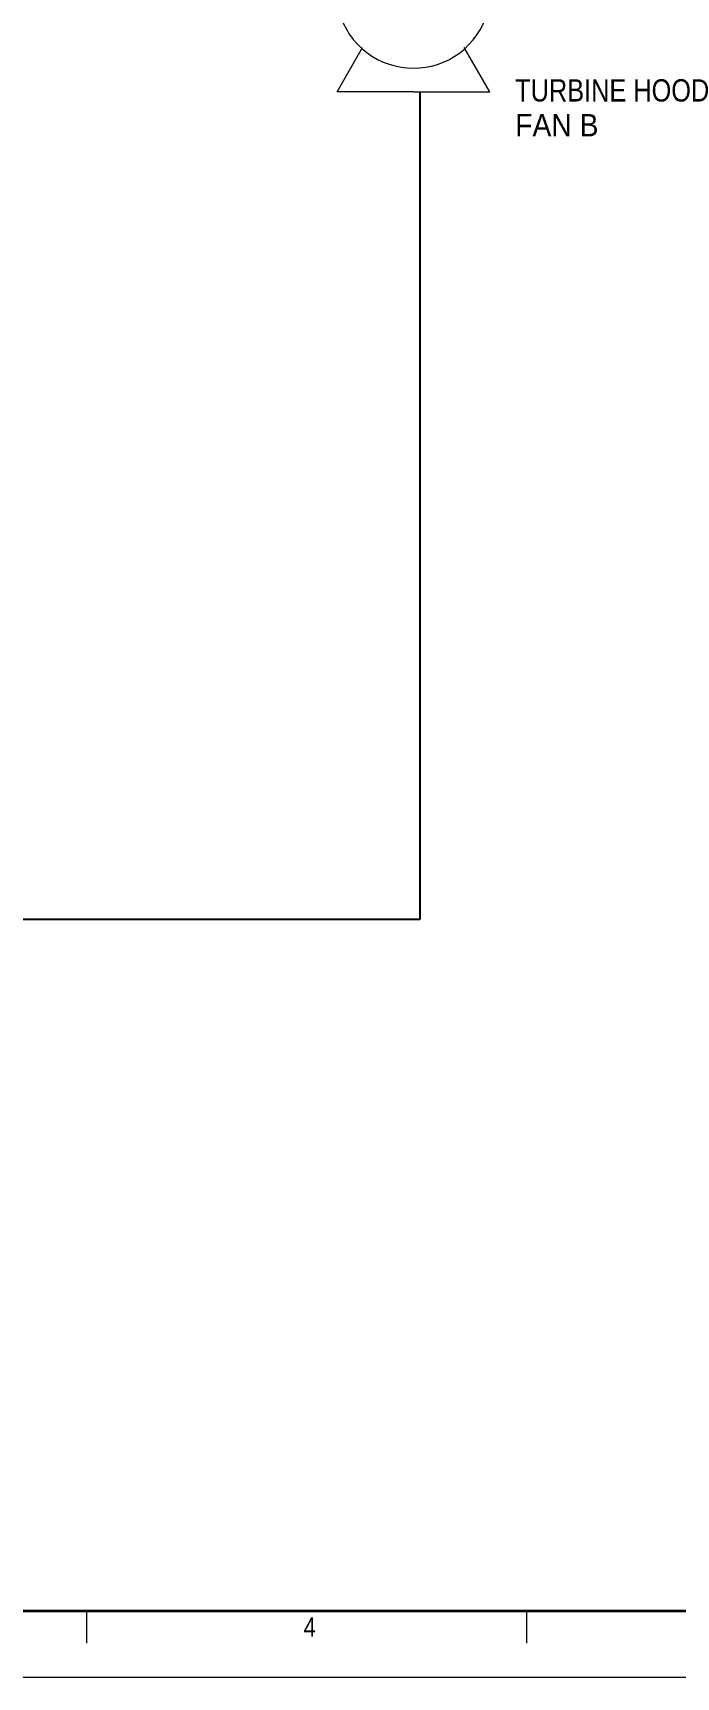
# Model space of a CAD drawing. Header units: millimetres. Extents: x 0 to 841, y 0 to 594.
# Drawn here: x 545.2 to 646.3, y 0 to 258.3 of the extents above; entities that cross this region are included whole.
import ezdxf
from ezdxf.enums import TextEntityAlignment as Align

# ---------------------------------------------------------------- set-up
doc = ezdxf.new("R2010")
doc.units = ezdxf.units.MM
for name, color, linetype, lineweight in [('1', 7, 'Continuous', 13), ('18', 7, 'Continuous', 25), ('9', 7, 'Continuous', 13)]:
    doc.layers.add(name, color=color, linetype=linetype, lineweight=lineweight)
doc.layers.add('36', color=7, linetype='Continuous')

msp = doc.modelspace()

# ---------------------------------------------------------------- linework, layer by layer
at = {"layer": '1'}
for p, q in [((592.999, 249), (596.999, 256)), ((604.999, 249), (592.999, 249)), ((553.613, 10.382), (553.613, 5.348)), ((553.613, 10.382), (553.613, 5.348)), ((622.776, 10.372), (622.776, 5.348)), ((622.776, 10.372), (622.776, 5.348))]:
    msp.add_line(p, q, dxfattribs=at)
at = {"layer": '1', "lineweight": 35}
msp.add_line((648.95, 10.382), (10.333, 10.382), dxfattribs=at)
at = {"layer": '1'}
msp.add_lwpolyline([(604.999, 249), (616.999, 249), (612.999, 256)], dxfattribs=at)
at = {"layer": '1', "lineweight": 25}
msp.add_lwpolyline([(648.95, 10.382), (10.333, 10.382), (10.333, 156.364)], dxfattribs=at)
at = {"layer": '1'}
msp.add_arc((605.004, 264.865), 12.134, 90.02539, 25.03224, dxfattribs=at)
at = {"layer": '18'}
for p, q in [((606, 249), (606, 119)), ((606, 119), (523, 119))]:
    msp.add_line(p, q, dxfattribs=at)
at = {"layer": '9'}
msp.add_lwpolyline([(0, 0), (841, 0), (841, 594), (0, 594)], close=True, dxfattribs=at)
msp.add_lwpolyline([(0, 0), (841, 0), (841, 594), (0, 594)], close=True, dxfattribs=at)

# ---------------------------------------------------------------- texts
at = {"layer": '1', "width": 0.85}
msp.add_text('4', height=3.02, dxfattribs=at).set_placement((588.702, 6.354), align=Align.CENTER)
msp.add_text('4', height=3.02, dxfattribs=at).set_placement((588.702, 6.354), align=Align.CENTER)
at = {"layer": '36'}
for s, width, p in [('TURBINE HOOD', 0.85, (621, 247.5)), ('FAN B', 0.95, (621, 242.04))]:
    msp.add_text(s, height=3.5, dxfattribs=dict(at, width=width)).set_placement(p)

doc.saveas('drawing.dxf')
